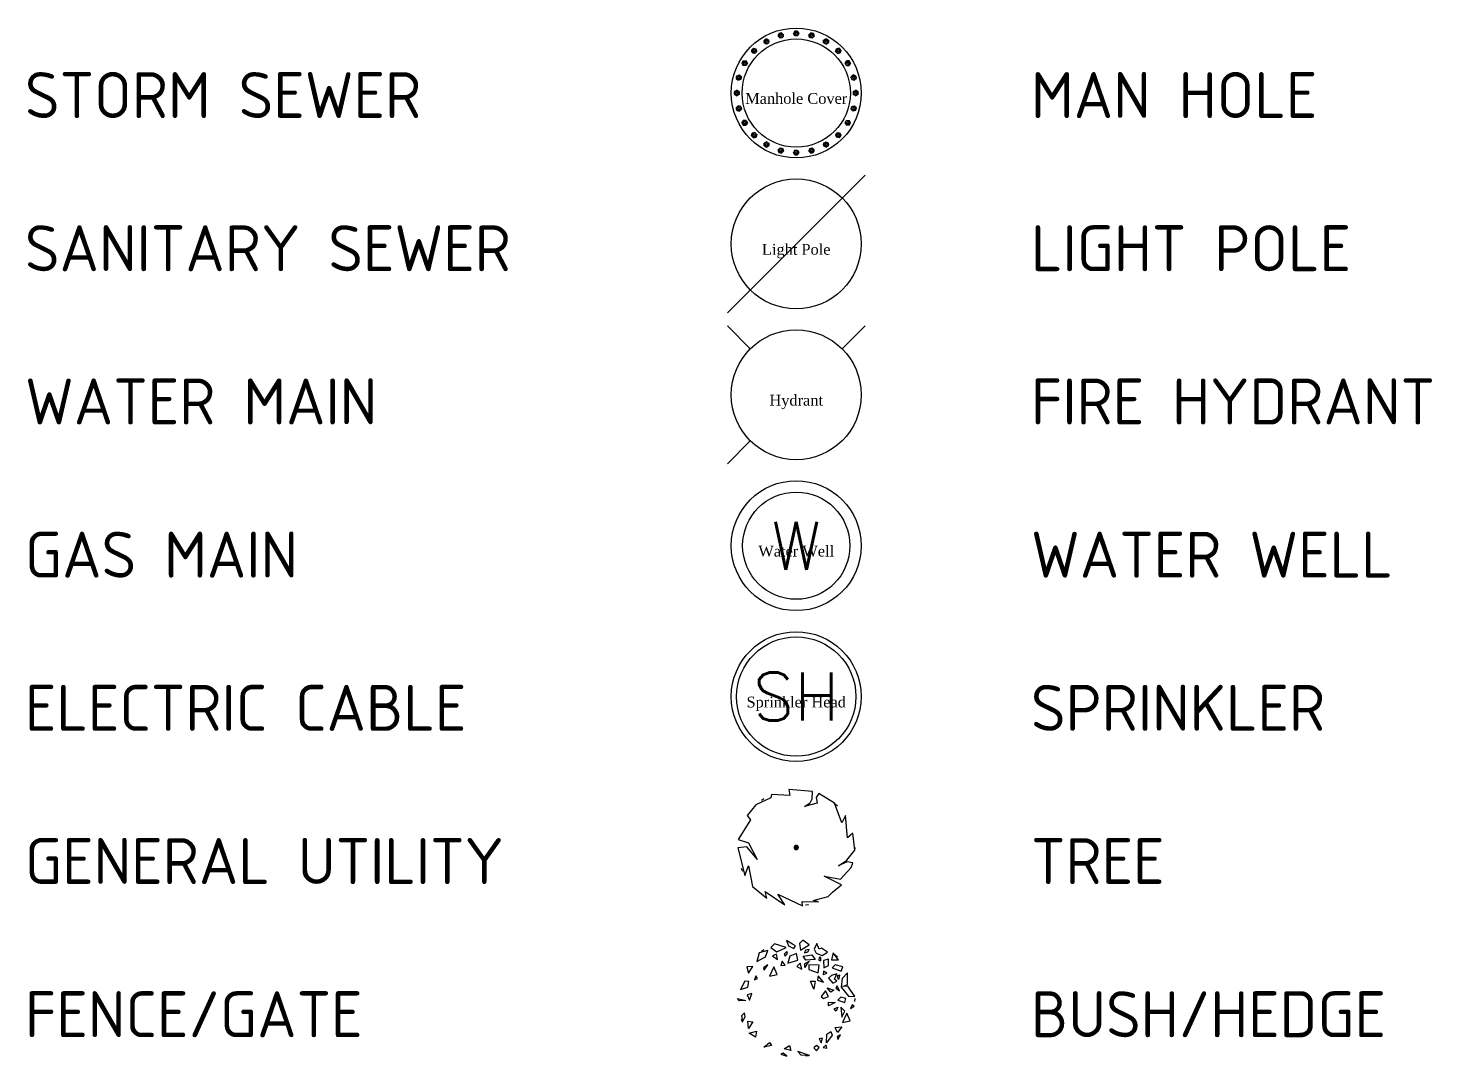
# Model space of a CAD drawing. Header units: feet. Extents: x -132 to 1786, y -308 to 228.
# Drawn here: x 76.59 to 122.41, y -55.2 to -21.62 of the extents above; entities that cross this region are included whole.
import ezdxf

# ---------------------------------------------------------------- set-up
doc = ezdxf.new("R2010")
doc.units = ezdxf.units.FT
doc.header["$MEASUREMENT"] = 0
doc.linetypes.add('DOT2', pattern=[0.125, 0, -0.125])
doc.layers.add('Construction Lines', color=11, linetype='DOT2', plot=False)
doc.layers.add('Product (Red Only)', color=1, linetype='Continuous')
doc.layers.add('Title Block', color=7, linetype='Continuous')
doc.styles.add('ISO3098B', font='ISO3098B.SHX', dxfattribs={"height": 2})
doc.styles.get("Standard").update_dxf_attribs({"font": 'simplex.shx'})
doc.styles.add('Times', font='times.ttf')

# ---------------------------------------------------------------- blocks, each defined once
blk = doc.blocks.new('*U131')
for p, q in [((0.0266, 0.0912), (-0.0123, 0.0948)), ((-0.0123, 0.0948), (-0.0103, 0.0846)), ((-0.0657, 0.0694), (-0.0803, 0.0519)), ((-0.0412, 0.0808), (-0.0657, 0.0694)), ((-0.0405, 0.0866), (-0.0412, 0.0808)), ((-0.0103, 0.0846), (-0.0405, 0.0866)), ((0.0136, 0.0668), (0.0226, 0.0727)), ((0.034, 0.0725), (0.0136, 0.0668)), ((0.0226, 0.0727), (0.026, 0.0794)), ((0.026, 0.0794), (0.0266, 0.0912)), ((0.0368, 0.0882), (0.0328, 0.0816)), ((0.0328, 0.0816), (0.034, 0.0725)), ((0.0626, 0.0722), (0.0368, 0.0882)), ((0.0742, 0.0401), (0.0626, 0.0722)), ((-0.0803, 0.0519), (-0.0744, 0.0452)), ((0.0802, 0.052), (0.0742, 0.0401)), ((0.0839, 0.0158), (0.0802, 0.052)), ((-0.0744, 0.0452), (-0.0946, 0.0132)), ((0.0926, 0.0236), (0.0839, 0.0158)), ((0.0955, -0.0042), (0.0926, 0.0236)), ((-0.0806, 0.001), (-0.0955, -0.0006)), ((-0.0946, 0.0132), (-0.0781, 0.0077)), ((-0.0632, -0.0198), (-0.0806, 0.001)), ((-0.0781, 0.0077), (-0.0635, -0.0195)), ((-0.0034, 0.0004), (-0.0035, 0.0001)), ((-0.0035, 0.0001), (-0.0034, 0)), ((-0.0033, 0.0008), (-0.0034, 0.0007)), ((-0.0034, 0.0007), (-0.0034, 0.0005)), ((-0.0034, 0.0005), (-0.0034, 0.0004)), ((-0.003, 0.0003), (-0.0034, 0.0005)), ((-0.0032, 0.0011), (-0.0033, 0.001)), ((-0.0033, 0.001), (-0.0033, 0.0008)), ((-0.0027, 0.0008), (-0.0033, 0.001)), ((-0.0031, 0.0016), (-0.0032, 0.0014)), ((-0.0032, 0.0014), (-0.003, 0.0012)), ((-0.0031, 0.0011), (-0.0032, 0.0011)), ((-0.003, 0.0017), (-0.0031, 0.0016)), ((-0.003, 0.0012), (-0.0031, 0.0011)), ((-0.0027, 0.0021), (-0.003, 0.0018)), ((-0.003, 0.0018), (-0.003, 0.0017)), ((-0.0028, 0.0014), (-0.003, 0.0017)), ((-0.0016, 0.0002), (-0.003, 0.0003)), ((-0.0026, 0.0012), (-0.0028, 0.0014)), ((-0.0025, 0.0023), (-0.0027, 0.0023)), ((-0.0027, 0.0023), (-0.0027, 0.0022)), ((-0.0027, 0.0022), (-0.0027, 0.0021)), ((-0.0025, 0.0018), (-0.0027, 0.0021)), ((-0.0021, 0.0007), (-0.0027, 0.0008)), ((-0.0023, 0.0011), (-0.0026, 0.0012)), ((-0.0024, 0.0025), (-0.0025, 0.0023)), ((-0.0013, 0.001), (-0.0025, 0.0018)), ((-0.0022, 0.0026), (-0.0024, 0.0025)), ((-0.0019, 0.0021), (-0.0024, 0.0025)), ((-0.0019, 0.001), (-0.0023, 0.0011)), ((-0.0021, 0.0025), (-0.0022, 0.0026)), ((-0.002, 0.0025), (-0.0021, 0.0025)), ((-0.0015, 0.0004), (-0.0021, 0.0007)), ((-0.0019, 0.0029), (-0.002, 0.0028)), ((-0.002, 0.0028), (-0.002, 0.0025)), ((-0.0017, 0.0029), (-0.0019, 0.0029)), ((-0.0014, 0.0016), (-0.0019, 0.0021)), ((-0.0016, 0.0009), (-0.0019, 0.001)), ((-0.0013, 0.0032), (-0.0017, 0.0031)), ((-0.0017, 0.0031), (-0.0017, 0.0029)), ((-0.0017, 0.0026), (-0.0017, 0.0029)), ((-0.0017, 0.0024), (-0.0017, 0.0026)), ((-0.0014, 0.0021), (-0.0017, 0.0024)), ((-0.0014, 0.0006), (-0.0016, 0.0009)), ((-0.0012, 0), (-0.0016, 0.0002)), ((-0.0006, 0.0001), (-0.0015, 0.0004)), ((-0.0011, 0.0018), (-0.0014, 0.0021)), ((-0.0011, 0.0011), (-0.0014, 0.0016)), ((-0.0011, 0.0004), (-0.0014, 0.0006)), ((-0.0011, 0.0033), (-0.0013, 0.0032)), ((-0.0013, 0.0032), (-0.0013, 0.0032)), ((-0.0013, 0.0028), (-0.0013, 0.0032)), ((-0.0007, 0.0015), (-0.0013, 0.0028)), ((-0.0011, 0.0006), (-0.0013, 0.001)), ((-0.001, 0.0033), (-0.0011, 0.0033)), ((-0.001, 0.0016), (-0.0011, 0.0018)), ((-0.0005, 0.0003), (-0.0011, 0.0011)), ((-0.0007, 0.0003), (-0.0011, 0.0004)), ((-0.0008, 0.0034), (-0.001, 0.0033)), ((-0.0009, 0.0013), (-0.001, 0.0016)), ((-0.0007, 0.0009), (-0.0009, 0.0013)), ((-0.0006, 0.0034), (-0.0008, 0.0034)), ((-0.0006, 0.0028), (-0.0008, 0.0034)), ((-0.0006, 0.0011), (-0.0007, 0.0015)), ((-0.0005, 0.0006), (-0.0007, 0.0009)), ((-0.0005, 0.0002), (-0.0007, 0.0003)), ((-0.0006, 0.0032), (-0.0006, 0.0034)), ((-0.0005, 0.0032), (-0.0006, 0.0032)), ((-0.0004, 0.0021), (-0.0006, 0.0028)), ((-0.0003, 0.0035), (-0.0005, 0.0032)), ((-0.0004, 0.0004), (-0.0005, 0.0006)), ((-0.0004, 0.0015), (-0.0004, 0.0021)), ((-0.0002, 0.0005), (-0.0004, 0.0015)), ((-0.0001, 0.0035), (-0.0003, 0.0035)), ((-0.0003, 0.0029), (-0.0002, 0.0031)), ((-0.0002, 0.0025), (-0.0003, 0.0029)), ((-0.0002, 0.0031), (0, 0.0034)), ((0, 0.0021), (-0.0002, 0.0025)), ((-0.0002, 0.0012), (-0.0001, 0.0015)), ((-0.0001, 0.0008), (-0.0002, 0.0012)), ((0, 0.0034), (-0.0001, 0.0035)), ((-0.0001, 0.0015), (0, 0.0018)), ((-0.0001, 0.0006), (-0.0001, 0.0008)), ((0.0001, 0.0035), (0, 0.0034)), ((0, 0.0018), (0, 0.0021)), ((0, 0.0012), (0.0002, 0.0016)), ((0.0004, 0.0034), (0.0001, 0.0035)), ((0.0001, 0.0006), (0.0004, 0.0015)), ((0.0002, 0.0016), (0.0003, 0.003)), ((0.0002, 0.0005), (0.0003, 0.0007)), ((0.0003, 0.003), (0.0005, 0.0034)), ((0.0003, 0.0005), (0.0011, 0.0011)), ((0.0003, 0.0007), (0.0004, 0.0011)), ((0.0005, 0.0034), (0.0004, 0.0034)), ((0.0004, 0.0015), (0.0007, 0.0021)), ((0.0004, 0.0011), (0.0006, 0.0014)), ((0.0004, 0.0004), (0.0006, 0.0005)), ((0.0007, 0.0034), (0.0005, 0.0034)), ((0.0005, 0.0002), (0.0015, 0.0004)), ((0.0006, 0.0014), (0.0009, 0.0016)), ((0.0006, 0.0011), (0.001, 0.0013)), ((0.0006, 0.0005), (0.0009, 0.0007)), ((0.0006, 0.0001), (0.0008, 0.0001)), ((0.0008, 0.0034), (0.0007, 0.0034)), ((0.0007, 0.0021), (0.0008, 0.0027)), ((0.001, 0.0033), (0.0008, 0.0034)), ((0.0008, 0.0027), (0.001, 0.0033)), ((0.0008, 0.0001), (0.0012, 0.0002)), ((0.0009, 0.0016), (0.001, 0.0019)), ((0.0009, 0.0007), (0.0013, 0.0009)), ((0.0011, 0.0032), (0.001, 0.0033)), ((0.001, 0.0013), (0.0018, 0.0025)), ((0.001, 0.0019), (0.0011, 0.0023)), ((0.0011, 0.0031), (0.0011, 0.0032)), ((0.0012, 0.003), (0.0011, 0.0031)), ((0.0011, 0.0023), (0.0012, 0.0026)), ((0.0011, 0.0011), (0.0016, 0.0014)), ((0.0011, 0.0006), (0.0015, 0.0007)), ((0.0014, 0.0032), (0.0012, 0.003)), ((0.0012, 0.0026), (0.0014, 0.0028)), ((0.0012, 0.0002), (0.0015, 0.0002)), ((0.0012, 0), (0.0016, -0.0002)), ((0.0013, 0.0009), (0.0016, 0.001)), ((0.0016, 0.0031), (0.0014, 0.0032)), ((0.0014, 0.0028), (0.0017, 0.003)), ((0.0015, 0.0007), (0.0028, 0.0013)), ((0.0015, 0.0004), (0.0021, 0.0004)), ((0.0015, 0.0002), (0.0018, 0.0001)), ((0.0017, 0.003), (0.0016, 0.0031)), ((0.0016, 0.0014), (0.0021, 0.0019)), ((0.0016, 0.001), (0.0018, 0.0011)), ((0.0018, 0.003), (0.0017, 0.003)), ((0.0021, 0.0027), (0.0018, 0.003)), ((0.0018, 0.0025), (0.0021, 0.0027)), ((0.0018, 0.0011), (0.0021, 0.0014)), ((0.0018, 0.0001), (0.0021, 0)), ((0.0022, 0.0027), (0.0021, 0.0027)), ((0.0021, 0.0019), (0.0025, 0.0024)), ((0.0021, 0.0014), (0.0023, 0.0017)), ((0.0021, 0.0004), (0.0028, 0.0006)), ((0.0021, 0), (0.0025, 0.0002)), ((0.0023, 0.0027), (0.0022, 0.0027)), ((0.0023, 0.0025), (0.0023, 0.0027)), ((0.0025, 0.0024), (0.0023, 0.0025)), ((0.0023, 0.0017), (0.0026, 0.0017)), ((0.0026, 0.0022), (0.0025, 0.0024)), ((0.0025, 0.0021), (0.0026, 0.0022)), ((0.0025, 0.002), (0.0025, 0.0021)), ((0.0028, 0.002), (0.0025, 0.002)), ((0.0025, 0.0002), (0.0029, 0.0003)), ((0.0026, 0.0017), (0.0029, 0.0017)), ((0.0029, 0.0019), (0.0028, 0.002)), ((0.0028, 0.0013), (0.0032, 0.0013)), ((0.0028, 0.0006), (0.0034, 0.0008)), ((0.0029, 0.0017), (0.0029, 0.0019)), ((0.0031, 0.0017), (0.0029, 0.0017)), ((0.0029, 0.0003), (0.0031, 0.0002)), ((0.0032, 0.0013), (0.0031, 0.0017)), ((0.0031, 0.0002), (0.0034, 0)), ((0.0033, 0.0012), (0.0032, 0.0013)), ((0.0032, 0.0013), (0.0032, 0.0013)), ((0.0032, 0.0005), (0.0032, 0.0006)), ((0.0032, 0.0006), (0.0034, 0.0006)), ((0.0035, 0.0003), (0.0032, 0.0005)), ((0.0033, 0.001), (0.0033, 0.0012)), ((0.0034, 0.0008), (0.0033, 0.001)), ((0.0034, 0.0006), (0.0034, 0.0008)), ((0.0034, 0), (0.0035, 0.0001)), ((0.0035, -0.0001), (0.0034, 0)), ((0.0035, 0.0001), (0.0035, 0.0003)), ((-0.0955, -0.0006), (-0.0838, -0.0458)), ((-0.0034, 0), (-0.0035, -0.0001)), ((-0.0035, -0.0001), (-0.0035, -0.0003)), ((-0.0035, -0.0003), (-0.0032, -0.0005)), ((-0.0031, -0.0002), (-0.0034, 0)), ((-0.0032, -0.0006), (-0.0034, -0.0006)), ((-0.0034, -0.0006), (-0.0034, -0.0008)), ((-0.0028, -0.0006), (-0.0034, -0.0008)), ((-0.0034, -0.0008), (-0.0033, -0.001)), ((-0.0033, -0.001), (-0.0033, -0.0011)), ((-0.0033, -0.0011), (-0.0032, -0.0013)), ((-0.0032, -0.0005), (-0.0032, -0.0006)), ((-0.0032, -0.0013), (-0.0032, -0.0013)), ((-0.0032, -0.0013), (-0.0031, -0.0017)), ((-0.0028, -0.0013), (-0.0032, -0.0013)), ((-0.0029, -0.0003), (-0.0031, -0.0002)), ((-0.0031, -0.0017), (-0.0029, -0.0017)), ((-0.0025, -0.0002), (-0.0029, -0.0003)), ((-0.0029, -0.0017), (-0.0029, -0.0018)), ((-0.0026, -0.0017), (-0.0029, -0.0017)), ((-0.0029, -0.0018), (-0.0028, -0.002)), ((-0.0021, -0.0004), (-0.0028, -0.0006)), ((-0.0015, -0.0006), (-0.0028, -0.0013)), ((-0.0028, -0.002), (-0.0025, -0.002)), ((-0.0023, -0.0017), (-0.0026, -0.0017)), ((-0.0025, -0.0021), (-0.0026, -0.0022)), ((-0.0026, -0.0022), (-0.0025, -0.0024)), ((-0.0021, 0), (-0.0025, -0.0002)), ((-0.0021, -0.0019), (-0.0025, -0.0024)), ((-0.0025, -0.002), (-0.0025, -0.0021)), ((-0.0025, -0.0024), (-0.0023, -0.0025)), ((-0.0021, -0.0014), (-0.0023, -0.0017)), ((-0.0023, -0.0025), (-0.0023, -0.0026)), ((-0.0023, -0.0026), (-0.0022, -0.0027)), ((-0.0022, -0.0027), (-0.0021, -0.0027)), ((-0.0018, 0), (-0.0021, 0)), ((-0.0015, -0.0004), (-0.0021, -0.0004)), ((-0.0018, -0.0011), (-0.0021, -0.0014)), ((-0.0016, -0.0014), (-0.0021, -0.0019)), ((-0.0018, -0.0025), (-0.0021, -0.0027)), ((-0.0021, -0.0027), (-0.0018, -0.003)), ((-0.0015, -0.0001), (-0.0018, 0)), ((-0.0016, -0.0009), (-0.0018, -0.0011)), ((-0.001, -0.0013), (-0.0018, -0.0025)), ((-0.0018, -0.003), (-0.0017, -0.003)), ((-0.0014, -0.0028), (-0.0017, -0.003)), ((-0.0017, -0.003), (-0.0016, -0.0031)), ((-0.0013, -0.0009), (-0.0016, -0.0009)), ((-0.0011, -0.0011), (-0.0016, -0.0014)), ((-0.0016, -0.0031), (-0.0014, -0.0032)), ((-0.0012, -0.0002), (-0.0015, -0.0001)), ((-0.0005, -0.0002), (-0.0015, -0.0004)), ((-0.0011, -0.0006), (-0.0015, -0.0006)), ((-0.0012, -0.0026), (-0.0014, -0.0028)), ((-0.0014, -0.0032), (-0.0012, -0.003)), ((-0.0009, -0.0007), (-0.0013, -0.0009)), ((-0.0008, -0.0001), (-0.0012, -0.0002)), ((-0.0011, -0.0023), (-0.0012, -0.0026)), ((-0.0012, -0.003), (-0.0011, -0.0031)), ((-0.0003, -0.0005), (-0.0011, -0.0011)), ((-0.001, -0.0019), (-0.0011, -0.0023)), ((-0.0011, -0.0031), (-0.0011, -0.0032)), ((-0.0011, -0.0032), (-0.001, -0.0033)), ((-0.0006, -0.0011), (-0.001, -0.0013)), ((-0.0009, -0.0016), (-0.001, -0.0019)), ((-0.0008, -0.0027), (-0.001, -0.0033)), ((-0.001, -0.0033), (-0.0008, -0.0033)), ((-0.0006, -0.0004), (-0.0009, -0.0007)), ((-0.0006, -0.0014), (-0.0009, -0.0016)), ((-0.0006, -0.0001), (-0.0008, -0.0001)), ((-0.0007, -0.0021), (-0.0008, -0.0027)), ((-0.0008, -0.0033), (-0.0007, -0.0034)), ((-0.0004, -0.0015), (-0.0007, -0.0021)), ((-0.0007, -0.0034), (-0.0005, -0.0034)), ((-0.0004, -0.0003), (-0.0006, -0.0004)), ((-0.0004, -0.0011), (-0.0006, -0.0014)), ((-0.0003, -0.003), (-0.0005, -0.0034)), ((-0.0005, -0.0034), (-0.0004, -0.0034)), ((-0.0001, -0.0006), (-0.0004, -0.0015)), ((-0.0003, -0.0007), (-0.0004, -0.0011)), ((-0.0004, -0.0034), (-0.0001, -0.0035)), ((-0.0002, -0.0005), (-0.0003, -0.0007)), ((-0.0002, -0.0016), (-0.0003, -0.003)), ((0, -0.0012), (-0.0002, -0.0016)), ((-0.0001, -0.0035), (0, -0.0034)), ((0.0001, -0.0015), (0, -0.0018)), ((0, -0.0018), (0, -0.0021)), ((0, -0.0021), (0.0002, -0.0025)), ((0.0002, -0.0031), (0, -0.0034)), ((0, -0.0034), (0.0001, -0.0035)), ((0.0001, -0.0006), (0.0001, -0.0008)), ((0.0001, -0.0008), (0.0002, -0.0012)), ((0.0002, -0.0012), (0.0001, -0.0015)), ((0.0001, -0.0035), (0.0003, -0.0035)), ((0.0002, -0.0005), (0.0004, -0.0015)), ((0.0002, -0.0025), (0.0003, -0.0029)), ((0.0003, -0.0029), (0.0002, -0.0031)), ((0.0003, -0.0035), (0.0005, -0.0032)), ((0.0004, -0.0004), (0.0005, -0.0006)), ((0.0004, -0.0015), (0.0004, -0.0021)), ((0.0004, -0.0021), (0.0006, -0.0028)), ((0.0005, -0.0002), (0.0007, -0.0003)), ((0.0005, -0.0003), (0.0011, -0.0011)), ((0.0005, -0.0006), (0.0007, -0.0009)), ((0.0005, -0.0032), (0.0006, -0.0032)), ((0.0006, -0.0001), (0.0015, -0.0004)), ((0.0006, -0.0011), (0.0007, -0.0015)), ((0.0006, -0.0028), (0.0008, -0.0034)), ((0.0006, -0.0032), (0.0006, -0.0034)), ((0.0006, -0.0034), (0.0008, -0.0034)), ((0.0007, -0.0003), (0.0011, -0.0004)), ((0.0007, -0.0009), (0.0009, -0.0013)), ((0.0007, -0.0015), (0.0013, -0.0028)), ((0.0008, -0.0034), (0.001, -0.0033)), ((0.0009, -0.0013), (0.001, -0.0015)), ((0.001, -0.0015), (0.0011, -0.0018)), ((0.001, -0.0033), (0.0011, -0.0033)), ((0.0011, -0.0004), (0.0014, -0.0006)), ((0.0011, -0.0006), (0.0013, -0.001)), ((0.0011, -0.0011), (0.0014, -0.0016)), ((0.0011, -0.0018), (0.0014, -0.0021)), ((0.0011, -0.0033), (0.0013, -0.0032)), ((0.0013, -0.001), (0.0025, -0.0018)), ((0.0013, -0.0028), (0.0013, -0.0032)), ((0.0013, -0.0032), (0.0013, -0.0031)), ((0.0013, -0.0031), (0.0017, -0.0031)), ((0.0014, -0.0006), (0.0016, -0.0009)), ((0.0014, -0.0016), (0.0019, -0.0021)), ((0.0014, -0.0021), (0.0017, -0.0023)), ((0.0015, -0.0004), (0.0021, -0.0007)), ((0.0016, -0.0002), (0.003, -0.0003)), ((0.0016, -0.0009), (0.0019, -0.001)), ((0.0017, -0.0023), (0.0017, -0.0026)), ((0.0017, -0.0026), (0.0017, -0.0029)), ((0.0017, -0.0031), (0.0017, -0.0029)), ((0.0017, -0.0029), (0.0019, -0.0029)), ((0.0019, -0.001), (0.0023, -0.0011)), ((0.0019, -0.0021), (0.0024, -0.0025)), ((0.0019, -0.0029), (0.002, -0.0028)), ((0.002, -0.0028), (0.002, -0.0025)), ((0.002, -0.0025), (0.0021, -0.0025)), ((0.0021, -0.0007), (0.0027, -0.0008)), ((0.0021, -0.0025), (0.0022, -0.0026)), ((0.0022, -0.0026), (0.0024, -0.0025)), ((0.0023, -0.0011), (0.0026, -0.0012)), ((0.0024, -0.0025), (0.0025, -0.0023)), ((0.0025, -0.0018), (0.0027, -0.0021)), ((0.0025, -0.0023), (0.0027, -0.0023)), ((0.0026, -0.0012), (0.0028, -0.0014)), ((0.0027, -0.0008), (0.0033, -0.001)), ((0.0027, -0.0021), (0.003, -0.0018)), ((0.0027, -0.0022), (0.0027, -0.0021)), ((0.0027, -0.0023), (0.0027, -0.0022)), ((0.0028, -0.0014), (0.003, -0.0017)), ((0.003, -0.0003), (0.0034, -0.0005)), ((0.003, -0.0012), (0.0031, -0.0011)), ((0.0032, -0.0014), (0.003, -0.0012)), ((0.003, -0.0017), (0.0031, -0.0016)), ((0.003, -0.0018), (0.003, -0.0017)), ((0.0031, -0.0011), (0.0032, -0.0011)), ((0.0031, -0.0016), (0.0032, -0.0014)), ((0.0032, -0.0011), (0.0033, -0.001)), ((0.0033, -0.0008), (0.0034, -0.0007)), ((0.0033, -0.001), (0.0033, -0.0008)), ((0.0034, -0.0004), (0.0035, -0.0001)), ((0.0034, -0.0005), (0.0034, -0.0004)), ((0.0034, -0.0007), (0.0034, -0.0005)), ((0.069, -0.03), (0.0828, -0.0205)), ((0.0828, -0.0205), (0.0955, -0.0042)), ((-0.0838, -0.0458), (-0.0781, -0.0302)), ((-0.0781, -0.0302), (-0.0713, -0.0635)), ((0.0832, -0.0235), (0.0686, -0.0302)), ((0.0723, -0.0515), (0.0897, -0.0328)), ((0.0923, -0.0248), (0.0832, -0.0235)), ((0.0897, -0.0328), (0.0923, -0.0248)), ((-0.0713, -0.0635), (-0.0482, -0.0825)), ((0.0736, -0.0611), (0.0455, -0.047)), ((0.0455, -0.047), (0.0723, -0.0515)), ((0.0594, -0.0727), (0.0736, -0.0611)), ((-0.0482, -0.0825), (-0.0506, -0.0716)), ((-0.0506, -0.0716), (-0.0186, -0.0937)), ((-0.0186, -0.0937), (-0.0299, -0.0761)), ((-0.0299, -0.0761), (0.0103, -0.095)), ((0.0103, -0.095), (0.0095, -0.0881)), ((0.0095, -0.0881), (0.0362, -0.0885)), ((0.0278, -0.0863), (0.0522, -0.08)), ((0.0362, -0.0885), (0.0278, -0.0863)), ((0.0522, -0.08), (0.0594, -0.0727))]:
    blk.add_line(p, q)
at = {"layer": 'Construction Lines', "color": 18, "true_color": 0x000000}
blk.add_circle((0, 0), 0.0956, dxfattribs=at)
at = {"insert": (0, 0), "char_height": 0.00000463, "attachment_point": 1, "style": 'Times'}
blk.add_mtext_dynamic_manual_height_columns('{\\fTimes New Roman Baltic|b0|i0|c186|p18;Nathan was here.}', width=0.000337, gutter_width=3.2356, heights=[0], dxfattribs=at)
blk = doc.blocks.new('*U132')
for points in [[(-0.0159, 0.0942), (-0.0126, 0.0858), (-0.0039, 0.0816), (-0.0012, 0.0858), (-0.0061, 0.0886)], [(0.0109, 0.0949), (0.0054, 0.0893), (0.007, 0.0788), (0.0212, 0.0872)], [(-0.0461, 0.0783), (-0.0603, 0.0741), (-0.0642, 0.0601), (-0.05, 0.0678)], [(-0.0354, 0.0888), (-0.0414, 0.0832), (-0.0315, 0.0762), (-0.0163, 0.0832)], [(-0.0388, 0.0695), (-0.0306, 0.0633), (-0.0322, 0.0723)], [(-0.0153, 0.0765), (-0.0197, 0.0723), (-0.018, 0.0688), (-0.0142, 0.073)], [(0.0005, 0.073), (-0.0104, 0.0688), (-0.0137, 0.0576), (0.0027, 0.0625)], [(0.0114, 0.0688), (0.0256, 0.0709), (0.0311, 0.0633), (0.0158, 0.0625)], [(0.0213, 0.08), (0.0153, 0.0786), (0.0136, 0.0744), (0.0191, 0.0758)], [(0.0336, 0.0894), (0.0293, 0.0803), (0.0325, 0.074), (0.0424, 0.0699), (0.0511, 0.0754), (0.0413, 0.0817), (0.0374, 0.0803)], [(0.0603, 0.0741), (0.0576, 0.0629), (0.069, 0.0629)], [(-0.0708, 0.0519), (-0.0807, 0.0512), (-0.0779, 0.0414)], [(-0.0464, 0.0548), (-0.0535, 0.05), (-0.0524, 0.0458)], [(-0.0366, 0.0514), (-0.0437, 0.036), (-0.0311, 0.0388)], [(-0.023, 0.0605), (-0.0251, 0.0534), (-0.018, 0.0542)], [(0.0065, 0.0576), (0.0011, 0.052), (0.0093, 0.0479)], [(0.0142, 0.0506), (0.0142, 0.057), (0.0218, 0.0605), (0.0174, 0.0556)], [(0.0207, 0.0548), (0.0207, 0.0472), (0.036, 0.0415), (0.0376, 0.0542)], [(0.0376, 0.0667), (0.0371, 0.0625), (0.0404, 0.0611), (0.0404, 0.0667)], [(0.0524, 0.0639), (0.0447, 0.0618), (0.0453, 0.05), (0.0529, 0.0534)], [(0.0638, 0.0548), (0.0584, 0.05), (0.0731, 0.0444), (0.0758, 0.0514)], [(-0.0912, 0.0143), (-0.0792, 0.0185), (-0.0775, 0.0276), (-0.0841, 0.0283)], [(-0.0661, 0.0366), (-0.0683, 0.0303), (-0.0634, 0.0324)], [(0.0289, 0.015), (0.0234, 0.0283), (0.0311, 0.0283)], [(0.036, 0.0367), (0.0349, 0.0297), (0.0447, 0.0262)], [(0.0447, 0.0444), (0.0442, 0.0388), (0.0502, 0.0409)], [(0.066, 0.0401), (0.0578, 0.0374), (0.0529, 0.0332), (0.06, 0.0248), (0.066, 0.0283), (0.0622, 0.0311)], [(0.0709, 0.0381), (0.0666, 0.0367), (0.0682, 0.0311), (0.0698, 0.0325)], [(0.0835, 0.0415), (0.0748, 0.0325), (0.0731, 0.0185), (0.0851, 0.0038), (0.0955, 0.0031), (0.084, 0.0199), (0.0758, 0.0192), (0.0835, 0.0227)], [(-0.0726, 0.0077), (-0.0803, 0.0056), (-0.0764, -0.0028)], [(0.0475, 0.0122), (0.0409, 0.0031), (0.0447, -0.0004), (0.0529, 0.0031)], [(0.0611, 0.0136), (0.0562, 0.0101), (0.0507, 0.0171)], [(0.0666, 0.0206), (0.0644, 0.0164), (0.0704, 0.0122)], [(0.073, 0.0018), (0.0681, -0.0031), (0.0795, -0.0066), (0.0812, -0.0003)], [(-0.0825, -0.0035), (-0.0923, -0.0042), (-0.0956, 0)], [(0.0633, -0.0067), (0.0524, -0.0123), (0.0524, -0.006)], [(0.0677, -0.0144), (0.0649, -0.0207), (0.0617, -0.0172)], [(0.0726, -0.0144), (0.0742, -0.0305), (0.0791, -0.0207)], [(0.0914, -0.0108), (0.0887, -0.0165), (0.0947, -0.0129)], [(-0.0845, -0.0237), (-0.0894, -0.0286), (-0.0878, -0.0377), (-0.0834, -0.03)], [(-0.0792, -0.0374), (-0.071, -0.0381), (-0.0781, -0.0493)], [(0.0827, -0.0242), (0.0756, -0.0396), (0.0882, -0.0368)], [(-0.0768, -0.0568), (-0.0648, -0.0533), (-0.0665, -0.0631)], [(0.0431, -0.0648), (0.0376, -0.0662), (0.0409, -0.0725)], [(0.0496, -0.0725), (0.0502, -0.0585), (0.0562, -0.0543), (0.0589, -0.0599)], [(0.0746, -0.0466), (0.0675, -0.0557), (0.0636, -0.0473)], [(0.0681, -0.067), (0.0725, -0.0593), (0.067, -0.0628)], [(-0.0437, -0.0718), (-0.0404, -0.0767), (-0.053, -0.0795)], [(-0.0215, -0.0894), (-0.0253, -0.0908), (-0.0155, -0.0943)], [(-0.0199, -0.0824), (-0.0111, -0.0768), (-0.0089, -0.0852)], [(0.0024, -0.0868), (0.0073, -0.0924), (0.0215, -0.0931)], [(0.0333, -0.0767), (0.0289, -0.0809), (0.0333, -0.0858), (0.0376, -0.0802)], [(0.0489, -0.0758), (0.044, -0.08), (0.05, -0.0814)]]:
    blk.add_lwpolyline(points, close=True)
at = {"layer": 'Construction Lines', "color": 18, "true_color": 0x000000}
blk.add_circle((0, 0), 0.0956, dxfattribs=at)
blk = doc.blocks.new('*U243')
at = {"color": 0, "linetype": 'Continuous'}
for p, q in [((-11.2, 6.5), (0, 12.9)), ((-11.2, -6.5), (-11.2, 6.5)), ((11.2, 6.5), (0, 12.9)), ((11.2, -6.5), (11.2, 6.5)), ((-11.2, -6.5), (0, -12.9)), ((11.2, -6.5), (0, -12.9))]:
    blk.add_line(p, q, dxfattribs=at)
for radius in [11.2, 4.69]:
    blk.add_circle((0, 0), radius, dxfattribs=at)
blk.add_arc((0, 0), 7, 250, 160, dxfattribs=at)
blk = doc.blocks.new('*U244')
at = {"color": 0, "linetype": 'Continuous'}
for p, q in [((-11.2, 6.5), (0, 12.9)), ((-11.2, -6.5), (-11.2, 6.5)), ((11.2, 6.5), (0, 12.9)), ((11.2, -6.5), (11.2, 6.5)), ((-11.2, -6.5), (0, -12.9)), ((11.2, -6.5), (0, -12.9))]:
    blk.add_line(p, q, dxfattribs=at)
for radius in [11.2, 4.69]:
    blk.add_circle((0, 0), radius, dxfattribs=at)
blk.add_arc((0, 0), 7, 250, 160, dxfattribs=at)
blk = doc.blocks.new('*U245')
at = {"color": 0, "linetype": 'Continuous'}
for p, q in [((-11.2, 6.5), (0, 12.9)), ((-11.2, -6.5), (-11.2, 6.5)), ((11.2, 6.5), (0, 12.9)), ((11.2, -6.5), (11.2, 6.5)), ((-11.2, -6.5), (0, -12.9)), ((11.2, -6.5), (0, -12.9))]:
    blk.add_line(p, q, dxfattribs=at)
for radius in [11.2, 4.69]:
    blk.add_circle((0, 0), radius, dxfattribs=at)
blk.add_arc((0, 0), 7, 250, 160, dxfattribs=at)
blk = doc.blocks.new('*U246')
at = {"color": 0, "linetype": 'Continuous'}
for p, q in [((-11.2, 6.5), (0, 12.9)), ((-11.2, -6.5), (-11.2, 6.5)), ((11.2, 6.5), (0, 12.9)), ((11.2, -6.5), (11.2, 6.5)), ((-11.2, -6.5), (0, -12.9)), ((11.2, -6.5), (0, -12.9))]:
    blk.add_line(p, q, dxfattribs=at)
for radius in [11.2, 4.69]:
    blk.add_circle((0, 0), radius, dxfattribs=at)
blk.add_arc((0, 0), 7, 250, 160, dxfattribs=at)
blk = doc.blocks.new('*U247')
at = {"color": 0, "linetype": 'Continuous'}
for p, q in [((-11.2, 6.5), (0, 12.9)), ((-11.2, -6.5), (-11.2, 6.5)), ((11.2, 6.5), (0, 12.9)), ((11.2, -6.5), (11.2, 6.5)), ((-11.2, -6.5), (0, -12.9)), ((11.2, -6.5), (0, -12.9))]:
    blk.add_line(p, q, dxfattribs=at)
for radius in [11.2, 4.69]:
    blk.add_circle((0, 0), radius, dxfattribs=at)
blk.add_arc((0, 0), 7, 250, 160, dxfattribs=at)
blk = doc.blocks.new('*U248')
at = {"color": 0, "linetype": 'Continuous'}
for p, q in [((-11.2, 6.5), (0, 12.9)), ((-11.2, -6.5), (-11.2, 6.5)), ((11.2, 6.5), (0, 12.9)), ((11.2, -6.5), (11.2, 6.5)), ((-11.2, -6.5), (0, -12.9)), ((11.2, -6.5), (0, -12.9))]:
    blk.add_line(p, q, dxfattribs=at)
for radius in [11.2, 4.69]:
    blk.add_circle((0, 0), radius, dxfattribs=at)
blk.add_arc((0, 0), 7, 250, 160, dxfattribs=at)
blk = doc.blocks.new('*U249')
at = {"color": 0, "linetype": 'Continuous'}
for p, q in [((-11.2, 6.5), (0, 12.9)), ((-11.2, -6.5), (-11.2, 6.5)), ((11.2, 6.5), (0, 12.9)), ((11.2, -6.5), (11.2, 6.5)), ((-11.2, -6.5), (0, -12.9)), ((11.2, -6.5), (0, -12.9))]:
    blk.add_line(p, q, dxfattribs=at)
for radius in [11.2, 4.69]:
    blk.add_circle((0, 0), radius, dxfattribs=at)
blk.add_arc((0, 0), 7, 250, 160, dxfattribs=at)
blk = doc.blocks.new('*U250')
at = {"color": 0, "linetype": 'Continuous'}
for p, q in [((-11.2, 6.5), (0, 12.9)), ((-11.2, -6.5), (-11.2, 6.5)), ((11.2, 6.5), (0, 12.9)), ((11.2, -6.5), (11.2, 6.5)), ((-11.2, -6.5), (0, -12.9)), ((11.2, -6.5), (0, -12.9))]:
    blk.add_line(p, q, dxfattribs=at)
for radius in [11.2, 4.69]:
    blk.add_circle((0, 0), radius, dxfattribs=at)
blk.add_arc((0, 0), 7, 250, 160, dxfattribs=at)
blk = doc.blocks.new('*U251')
at = {"color": 0, "linetype": 'Continuous'}
for p, q in [((-11.2, 6.5), (0, 12.9)), ((-11.2, -6.5), (-11.2, 6.5)), ((11.2, 6.5), (0, 12.9)), ((11.2, -6.5), (11.2, 6.5)), ((-11.2, -6.5), (0, -12.9)), ((11.2, -6.5), (0, -12.9))]:
    blk.add_line(p, q, dxfattribs=at)
for radius in [11.2, 4.69]:
    blk.add_circle((0, 0), radius, dxfattribs=at)
blk.add_arc((0, 0), 7, 250, 160, dxfattribs=at)
blk = doc.blocks.new('*U252')
at = {"color": 0, "linetype": 'Continuous'}
for p, q in [((-11.2, 6.5), (0, 12.9)), ((-11.2, -6.5), (-11.2, 6.5)), ((11.2, 6.5), (0, 12.9)), ((11.2, -6.5), (11.2, 6.5)), ((-11.2, -6.5), (0, -12.9)), ((11.2, -6.5), (0, -12.9))]:
    blk.add_line(p, q, dxfattribs=at)
for radius in [11.2, 4.69]:
    blk.add_circle((0, 0), radius, dxfattribs=at)
blk.add_arc((0, 0), 7, 250, 160, dxfattribs=at)
blk = doc.blocks.new('*U238')
at = {"color": 0, "linetype": 'Continuous'}
for p, q in [((-11.2, 6.5), (0, 12.9)), ((-11.2, -6.5), (-11.2, 6.5)), ((11.2, 6.5), (0, 12.9)), ((11.2, -6.5), (11.2, 6.5)), ((-11.2, -6.5), (0, -12.9)), ((11.2, -6.5), (0, -12.9))]:
    blk.add_line(p, q, dxfattribs=at)
for radius in [11.2, 4.69]:
    blk.add_circle((0, 0), radius, dxfattribs=at)
blk.add_arc((0, 0), 7, 250, 160, dxfattribs=at)
blk = doc.blocks.new('*U239')
at = {"color": 0, "linetype": 'Continuous'}
for p, q in [((-11.2, 6.5), (0, 12.9)), ((-11.2, -6.5), (-11.2, 6.5)), ((11.2, 6.5), (0, 12.9)), ((11.2, -6.5), (11.2, 6.5)), ((-11.2, -6.5), (0, -12.9)), ((11.2, -6.5), (0, -12.9))]:
    blk.add_line(p, q, dxfattribs=at)
for radius in [11.2, 4.69]:
    blk.add_circle((0, 0), radius, dxfattribs=at)
blk.add_arc((0, 0), 7, 250, 160, dxfattribs=at)
blk = doc.blocks.new('*U240')
at = {"color": 0, "linetype": 'Continuous'}
for p, q in [((-11.2, 6.5), (0, 12.9)), ((-11.2, -6.5), (-11.2, 6.5)), ((11.2, 6.5), (0, 12.9)), ((11.2, -6.5), (11.2, 6.5)), ((-11.2, -6.5), (0, -12.9)), ((11.2, -6.5), (0, -12.9))]:
    blk.add_line(p, q, dxfattribs=at)
for radius in [11.2, 4.69]:
    blk.add_circle((0, 0), radius, dxfattribs=at)
blk.add_arc((0, 0), 7, 250, 160, dxfattribs=at)
blk = doc.blocks.new('*U241')
at = {"color": 0, "linetype": 'Continuous'}
for p, q in [((-11.2, 6.5), (0, 12.9)), ((-11.2, -6.5), (-11.2, 6.5)), ((11.2, 6.5), (0, 12.9)), ((11.2, -6.5), (11.2, 6.5)), ((-11.2, -6.5), (0, -12.9)), ((11.2, -6.5), (0, -12.9))]:
    blk.add_line(p, q, dxfattribs=at)
for radius in [11.2, 4.69]:
    blk.add_circle((0, 0), radius, dxfattribs=at)
blk.add_arc((0, 0), 7, 250, 160, dxfattribs=at)
blk = doc.blocks.new('*U242')
at = {"color": 0, "linetype": 'Continuous'}
for p, q in [((-11.2, 6.5), (0, 12.9)), ((-11.2, -6.5), (-11.2, 6.5)), ((11.2, 6.5), (0, 12.9)), ((11.2, -6.5), (11.2, 6.5)), ((-11.2, -6.5), (0, -12.9)), ((11.2, -6.5), (0, -12.9))]:
    blk.add_line(p, q, dxfattribs=at)
for radius in [11.2, 4.69]:
    blk.add_circle((0, 0), radius, dxfattribs=at)
blk.add_arc((0, 0), 7, 250, 160, dxfattribs=at)
blk = doc.blocks.new('*U233')
at = {"color": 0, "linetype": 'Continuous'}
for p, q in [((-11.2, 6.5), (0, 12.9)), ((-11.2, -6.5), (-11.2, 6.5)), ((11.2, 6.5), (0, 12.9)), ((11.2, -6.5), (11.2, 6.5)), ((-11.2, -6.5), (0, -12.9)), ((11.2, -6.5), (0, -12.9))]:
    blk.add_line(p, q, dxfattribs=at)
for radius in [11.2, 4.69]:
    blk.add_circle((0, 0), radius, dxfattribs=at)
blk.add_arc((0, 0), 7, 250, 160, dxfattribs=at)
blk = doc.blocks.new('*U234')
at = {"color": 0, "linetype": 'Continuous'}
for p, q in [((-11.2, 6.5), (0, 12.9)), ((-11.2, -6.5), (-11.2, 6.5)), ((11.2, 6.5), (0, 12.9)), ((11.2, -6.5), (11.2, 6.5)), ((-11.2, -6.5), (0, -12.9)), ((11.2, -6.5), (0, -12.9))]:
    blk.add_line(p, q, dxfattribs=at)
for radius in [11.2, 4.69]:
    blk.add_circle((0, 0), radius, dxfattribs=at)
blk.add_arc((0, 0), 7, 250, 160, dxfattribs=at)
blk = doc.blocks.new('*U235')
at = {"color": 0, "linetype": 'Continuous'}
for p, q in [((-11.2, 6.5), (0, 12.9)), ((-11.2, -6.5), (-11.2, 6.5)), ((11.2, 6.5), (0, 12.9)), ((11.2, -6.5), (11.2, 6.5)), ((-11.2, -6.5), (0, -12.9)), ((11.2, -6.5), (0, -12.9))]:
    blk.add_line(p, q, dxfattribs=at)
for radius in [11.2, 4.69]:
    blk.add_circle((0, 0), radius, dxfattribs=at)
blk.add_arc((0, 0), 7, 250, 160, dxfattribs=at)
blk = doc.blocks.new('*U236')
at = {"color": 0, "linetype": 'Continuous'}
for p, q in [((-11.2, 6.5), (0, 12.9)), ((-11.2, -6.5), (-11.2, 6.5)), ((11.2, 6.5), (0, 12.9)), ((11.2, -6.5), (11.2, 6.5)), ((-11.2, -6.5), (0, -12.9)), ((11.2, -6.5), (0, -12.9))]:
    blk.add_line(p, q, dxfattribs=at)
for radius in [11.2, 4.69]:
    blk.add_circle((0, 0), radius, dxfattribs=at)
blk.add_arc((0, 0), 7, 250, 160, dxfattribs=at)
blk = doc.blocks.new('*U237')
at = {"color": 0, "linetype": 'Continuous'}
for p, q in [((-11.2, 6.5), (0, 12.9)), ((-11.2, -6.5), (-11.2, 6.5)), ((11.2, 6.5), (0, 12.9)), ((11.2, -6.5), (11.2, 6.5)), ((-11.2, -6.5), (0, -12.9)), ((11.2, -6.5), (0, -12.9))]:
    blk.add_line(p, q, dxfattribs=at)
for radius in [11.2, 4.69]:
    blk.add_circle((0, 0), radius, dxfattribs=at)
blk.add_arc((0, 0), 7, 250, 160, dxfattribs=at)
blk = doc.blocks.new('*U229')
at = {"color": 0, "linetype": 'Continuous'}
for p, q in [((-11.2, 6.5), (0, 12.9)), ((-11.2, -6.5), (-11.2, 6.5)), ((11.2, 6.5), (0, 12.9)), ((11.2, -6.5), (11.2, 6.5)), ((-11.2, -6.5), (0, -12.9)), ((11.2, -6.5), (0, -12.9))]:
    blk.add_line(p, q, dxfattribs=at)
for radius in [11.2, 4.69]:
    blk.add_circle((0, 0), radius, dxfattribs=at)
blk.add_arc((0, 0), 7, 250, 160, dxfattribs=at)
blk = doc.blocks.new('*U230')
at = {"color": 0, "linetype": 'Continuous'}
for p, q in [((-11.2, 6.5), (0, 12.9)), ((-11.2, -6.5), (-11.2, 6.5)), ((11.2, 6.5), (0, 12.9)), ((11.2, -6.5), (11.2, 6.5)), ((-11.2, -6.5), (0, -12.9)), ((11.2, -6.5), (0, -12.9))]:
    blk.add_line(p, q, dxfattribs=at)
for radius in [11.2, 4.69]:
    blk.add_circle((0, 0), radius, dxfattribs=at)
blk.add_arc((0, 0), 7, 250, 160, dxfattribs=at)
blk = doc.blocks.new('*U231')
at = {"color": 0, "linetype": 'Continuous'}
for p, q in [((-11.2, 6.5), (0, 12.9)), ((-11.2, -6.5), (-11.2, 6.5)), ((11.2, 6.5), (0, 12.9)), ((11.2, -6.5), (11.2, 6.5)), ((-11.2, -6.5), (0, -12.9)), ((11.2, -6.5), (0, -12.9))]:
    blk.add_line(p, q, dxfattribs=at)
for radius in [11.2, 4.69]:
    blk.add_circle((0, 0), radius, dxfattribs=at)
blk.add_arc((0, 0), 7, 250, 160, dxfattribs=at)
blk = doc.blocks.new('*U232')
at = {"color": 0, "linetype": 'Continuous'}
for p, q in [((-11.2, 6.5), (0, 12.9)), ((-11.2, -6.5), (-11.2, 6.5)), ((11.2, 6.5), (0, 12.9)), ((11.2, -6.5), (11.2, 6.5)), ((-11.2, -6.5), (0, -12.9)), ((11.2, -6.5), (0, -12.9))]:
    blk.add_line(p, q, dxfattribs=at)
for radius in [11.2, 4.69]:
    blk.add_circle((0, 0), radius, dxfattribs=at)
blk.add_arc((0, 0), 7, 250, 160, dxfattribs=at)
blk = doc.blocks.new('*U126')
at = {"lineweight": -3}
for radius in [0.106, 0.0883]:
    blk.add_circle((0, 0), radius, dxfattribs=at)
at = {"lineweight": 5}
for name, p, xscale, yscale, zscale, rotation in [('*U250', (-0.0251, 0.0938), 0.0003476824618262515, 0.0003476824618262515, 0.0003476824618262515, 105), ('*U249', (0, 0.0971), 0.0003476824618262515, 0.0003476824618262515, 0.0003476824618262515, 89.99999999999999), ('*U248', (0.0251, 0.0938), 0.0003476824618262516, 0.0003476824618262516, 0.0003476824618262516, 74.99999999999999), ('*U252', (-0.0687, 0.0687), 0.0003476824618262515, 0.0003476824618262515, 0.0003476824618262515, 135), ('*U251', (-0.0486, 0.0841), 0.0003476824618262515, 0.0003476824618262515, 0.0003476824618262515, 120), ('*U247', (0.0486, 0.0841), 0.0003476824618262515, 0.0003476824618262515, 0.0003476824618262515, 59.99999999999999), ('*U246', (0.0687, 0.0687), 0.0003476824618262516, 0.0003476824618262516, 0.0003476824618262516, 45), ('*U238', (-0.0841, 0.0486), 0.0003476824618262516, 0.0003476824618262516, 0.0003476824618262516, 150), ('*U245', (0.0841, 0.0486), 0.0003476824618262516, 0.0003476824618262516, 0.0003476824618262516, 29.99999999999999), ('*U239', (-0.0938, 0.0251), 0.0003476824618262515, 0.0003476824618262515, 0.0003476824618262515, 165), ('*U244', (0.0938, 0.0251), 0.0003476824618262516, 0.0003476824618262516, 0.0003476824618262516, 15), ('*U240', (-0.0971, 0), 0.0003476824618262515, 0.0003476824618262515, 0.0003476824618262515, 180), ('*U241', (-0.0938, -0.0251), 0.0003476824618262516, 0.0003476824618262516, 0.0003476824618262516, 195), ('*U232', (0.0938, -0.0251), 0.0003476824618262516, 0.0003476824618262516, 0.0003476824618262516, 344.9999999999999), ('*U242', (-0.0841, -0.0486), 0.0003476824618262516, 0.0003476824618262516, 0.0003476824618262516, 209.9999999999999), ('*U231', (0.0841, -0.0486), 0.0003476824618262516, 0.0003476824618262516, 0.0003476824618262516, 329.9999999999999), ('*U233', (-0.0687, -0.0687), 0.0003476824618262515, 0.0003476824618262515, 0.0003476824618262515, 225.0000000000001), ('*U230', (0.0687, -0.0687), 0.0003476824618262516, 0.0003476824618262516, 0.0003476824618262516, 314.9999999999999), ('*U234', (-0.0486, -0.0841), 0.0003476824618262516, 0.0003476824618262516, 0.0003476824618262516, 240), ('*U235', (-0.0251, -0.0938), 0.0003476824618262515, 0.0003476824618262515, 0.0003476824618262515, 255), ('*U237', (0.0251, -0.0938), 0.0003476824618262515, 0.0003476824618262515, 0.0003476824618262515, 285), ('*U229', (0.0486, -0.0841), 0.0003476824618262515, 0.0003476824618262515, 0.0003476824618262515, 299.9999999999999), ('*U236', (0, -0.0971), 0.0003476824618262515, 0.0003476824618262515, 0.0003476824618262515, 270)]:
    blk.add_blockref(name, p, dxfattribs=dict(at, xscale=xscale, yscale=yscale, zscale=zscale, rotation=rotation))
at = {"lineweight": 5, "xscale": 0.0003476824618262515, "yscale": 0.0003476824618262515, "zscale": 0.0003476824618262515}
blk.add_blockref('*U243', (0.0971, 0), dxfattribs=at)
at = {"layer": 'Construction Lines', "lineweight": 5, "insert": (0, 0), "char_height": 0.017662, "attachment_point": 2, "style": 'Times'}
blk.add_mtext_dynamic_manual_height_columns('Manhole Cover', width=0.168484, gutter_width=0.4416, heights=[0], dxfattribs=at)
blk = doc.blocks.new('*U127')
at = {"lineweight": -3}
blk.add_lwpolyline([(-0.1124, -0.1124), (0.1124, 0.1124)], dxfattribs=at)
blk.add_circle((0, 0), 0.106, dxfattribs=at)
at = {"layer": 'Construction Lines', "lineweight": 5, "insert": (0, 0), "char_height": 0.01766, "attachment_point": 2, "style": 'Times'}
blk.add_mtext_dynamic_manual_height_columns('Light Pole', width=0.168484, gutter_width=0.4416, heights=[0], dxfattribs=at)
blk = doc.blocks.new('*U128')
at = {"lineweight": -3}
for points in [[(-0.0749, 0.0749), (-0.1124, 0.1124)], [(0.0749, 0.0749), (0.1124, 0.1124)], [(-0.1124, -0.1124), (-0.0749, -0.0749)]]:
    blk.add_lwpolyline(points, dxfattribs=at)
blk.add_circle((0, 0), 0.106, dxfattribs=at)
at = {"layer": 'Construction Lines', "lineweight": 5, "insert": (0, 0), "char_height": 0.01766, "attachment_point": 2, "style": 'Times'}
blk.add_mtext_dynamic_manual_height_columns('Hydrant', width=0.168484, gutter_width=0.4416, heights=[0], dxfattribs=at)
blk = doc.blocks.new('*U129')
at = {"lineweight": -3}
for radius in [0.106, 0.0875]:
    blk.add_circle((0, 0), radius, dxfattribs=at)
at = {"lineweight": -3, "insert": (0, 0), "char_height": 0.0784, "width": 0.118718, "attachment_point": 5}
blk.add_mtext('W', dxfattribs=at)
at = {"layer": 'Construction Lines', "lineweight": -3, "insert": (0, 0), "char_height": 0.01766, "attachment_point": 2, "style": 'Times'}
blk.add_mtext_dynamic_manual_height_columns('Water Well', width=0.168484, gutter_width=0.4416, heights=[0], dxfattribs=at)
blk = doc.blocks.new('*U130')
at = {"lineweight": -3}
for radius in [0.1059, 0.0974]:
    blk.add_circle((0, 0), radius, dxfattribs=at)
at = {"lineweight": -3, "insert": (0, 0), "char_height": 0.07842, "width": 0.118677, "attachment_point": 5}
blk.add_mtext('SH', dxfattribs=at)
at = {"layer": 'Construction Lines', "lineweight": -3, "insert": (0, 0), "char_height": 0.017656, "attachment_point": 2, "style": 'Times'}
blk.add_mtext_dynamic_manual_height_columns('Sprinkler Head', width=0.168426, gutter_width=0.4414, heights=[0], dxfattribs=at)

msp = doc.modelspace()

# ---------------------------------------------------------------- block references
at = {"layer": 'Title Block', "xscale": 20.00431539507335, "yscale": 20.00431539507335, "zscale": 20.00431539507335}
for name, p in [('*U126', (101.659, -23.739)), ('*U127', (101.659, -28.665)), ('*U128', (101.659, -33.59)), ('*U129', (101.659, -38.516)), ('*U130', (101.659, -43.442)), ('*U131', (101.659, -48.367)), ('*U132', (101.659, -53.293))]:
    msp.add_blockref(name, p, dxfattribs=at)

# ---------------------------------------------------------------- texts
at = {"layer": 'Product (Red Only)', "color": 18, "true_color": 0x000000, "char_height": 1.5, "attachment_point": 1, "style": 'ISO3098B'}
for s, width, heights, insert in [('\\pxsm2;STORM SEWER\\PSANITARY SEWER\\PWATER MAIN\\PGAS MAIN\\PELECTRIC CABLE\\PGENERAL UTILITY\\PFENCE/GATE', 21.23984, [0], (76.483, -23.055)), ('\\pxsm2;MAN HOLE\\PLIGHT POLE\\PFIRE HYDRANT\\PWATER WELL\\PSPRINKLER\\PTREE\\PBUSH/HEDGE', 17.59759, [34.806], (109.321, -23.055))]:
    msp.add_mtext_dynamic_manual_height_columns(s, width=width, gutter_width=30, heights=heights, dxfattribs=dict(at, insert=insert))

doc.saveas('drawing.dxf')
